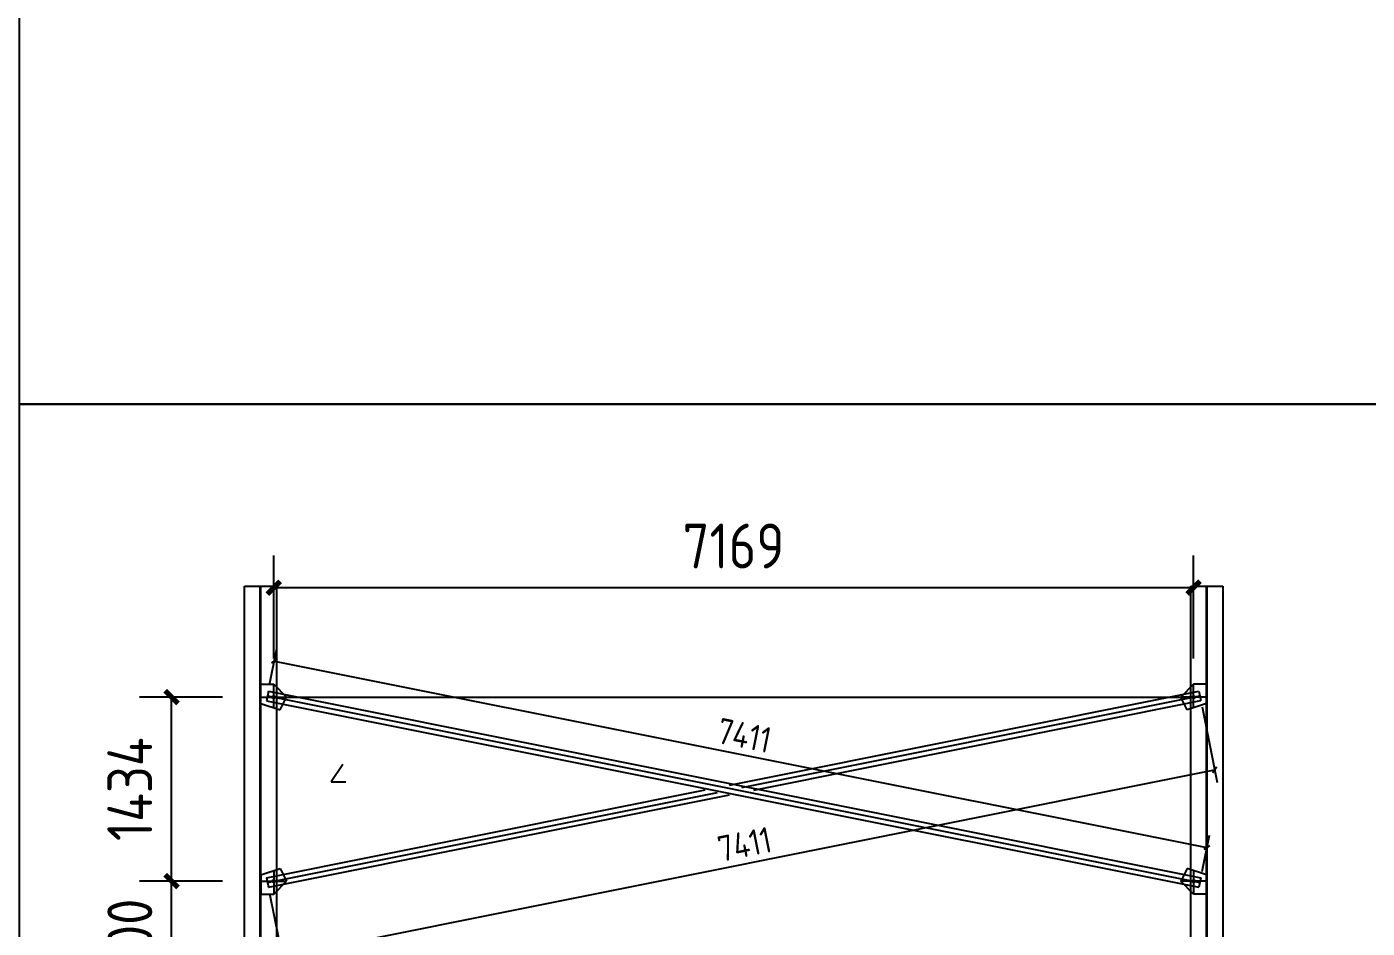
# Model space of a CAD drawing. Extents: x 411778 to 673094, y -11605 to 324395.
# Drawn here: x 494949 to 505396, y 68313 to 75336 of the extents above; entities that cross this region are included whole.
import ezdxf

# ---------------------------------------------------------------- set-up
doc = ezdxf.new("R2010")
doc.units = 0
doc.header["$LTSCALE"] = 1000
doc.header["$MEASUREMENT"] = 0
doc.layers.add('DOTE', color=1, linetype='Continuous')
doc.styles.get("Standard").update_dxf_attribs({"font": 'gbenor.shx', "bigfont": 'gbcbig.shx'})
doc.dimstyles.get("Standard").update_dxf_attribs({"dimscale": 100, "dimtxt": 3.5, "dimasz": 1, "dimexe": 2.5, "dimexo": 3, "dimgap": 1.5, "dimtad": 1, "dimdec": 0, "dimzin": 0, "dimdsep": 46, "dimtxsty": 'Standard', "dimblk": 'ARCHTICK', "dimcen": 0.09, "dimadec": 0, "dimazin": 0, "dimtfac": 1, "dimtdec": 0, "dimtix": 1, "dimtmove": 2, "dimatfit": 3, "dimfxl": 1, "dimtolj": 1, "dimtzin": 0, "dimarcsym": 0})

# ---------------------------------------------------------------- blocks, each defined once
blk = doc.blocks.new('_ArchTick')
at = {"color": 0, "linetype": 'ByBlock', "const_width": 0.4}
blk.add_lwpolyline([(-0.5, -0.5), (0.5, 0.5)], dxfattribs=at)
blk = doc.blocks.new('*D3559')
at = {"color": 3, "lineweight": -2}
for p, q in [((504109, 70037), (504227, 69449)), ((496940, 68093), (504207, 69547)), ((496842, 68583), (496960, 67995))]:
    blk.add_line(p, q, dxfattribs=at)
at = {"layer": 'Defpoints', "color": 0}
for p in [(504099, 70086), (504207, 69547), (496832, 68632)]:
    blk.add_point(p, dxfattribs=at)
at = {"color": 3, "lineweight": -2, "xscale": 40, "yscale": 40, "zscale": 40}
for p, rotation in [((504207, 69547), 11.31299442100062), ((496940, 68093), 191.3129944210006)]:
    blk.add_blockref('_ArchTick', p, dxfattribs=dict(at, rotation=rotation))
at = {"color": 0, "insert": (500544, 68967), "char_height": 200, "attachment_point": 5, "rotation": 11.313}
blk.add_mtext('\\A1;7411', dxfattribs=at)
blk = doc.blocks.new('*D3561')
at = {"color": 0, "lineweight": -2}
for p, q in [((496474, 68679), (495827.5, 68679)), ((496077.5, 67779), (496077.5, 68679)), ((496474, 67779), (495827.5, 67779))]:
    blk.add_line(p, q, dxfattribs=at)
at = {"layer": 'Defpoints', "color": 0}
for p in [(496077.5, 68679), (496774, 68679), (496774, 67779)]:
    blk.add_point(p, dxfattribs=at)
at = {"color": 0, "lineweight": -2, "xscale": 100, "yscale": 100, "zscale": 100}
for p, rotation in [((496077.5, 68679), 90), ((496077.5, 67779), 270)]:
    blk.add_blockref('_ArchTick', p, dxfattribs=dict(at, rotation=rotation))
at = {"color": 0, "insert": (495752.5, 68229), "char_height": 350, "attachment_point": 5, "rotation": 90}
blk.add_mtext('\\A1;900', dxfattribs=at)
blk = doc.blocks.new('*D3562')
at = {"color": 0, "lineweight": -2}
for p, q in [((496474, 70113), (495828, 70113)), ((496078, 68679), (496078, 70113)), ((496474, 68679), (495828, 68679))]:
    blk.add_line(p, q, dxfattribs=at)
at = {"layer": 'Defpoints', "color": 0}
for p in [(496078, 70113), (496774, 70113), (496774, 68679)]:
    blk.add_point(p, dxfattribs=at)
at = {"color": 0, "lineweight": -2, "xscale": 100, "yscale": 100, "zscale": 100}
for p, rotation in [((496078, 70113), 90), ((496078, 68679), 270)]:
    blk.add_blockref('_ArchTick', p, dxfattribs=dict(at, rotation=rotation))
at = {"color": 0, "insert": (495752, 69396), "char_height": 350, "attachment_point": 5, "rotation": 90}
blk.add_mtext('\\A1;1434', dxfattribs=at)
blk = doc.blocks.new('*D3566')
at = {"color": 3, "lineweight": -2}
for p, q in [((496842, 70209), (496899, 70493)), ((496879, 70394), (504146, 68941)), ((504109, 68755), (504166, 69039))]:
    blk.add_line(p, q, dxfattribs=at)
at = {"layer": 'Defpoints', "color": 0}
for p in [(496832, 70160), (504146, 68941), (504099, 68706)]:
    blk.add_point(p, dxfattribs=at)
at = {"color": 3, "lineweight": -2, "xscale": 40, "yscale": 40, "zscale": 40}
for p, rotation in [((496879, 70394), 168.6870055789994), ((504146, 68941), 348.6870055789995)]:
    blk.add_blockref('_ArchTick', p, dxfattribs=dict(at, rotation=rotation))
at = {"color": 0, "insert": (500542, 69815), "char_height": 200, "attachment_point": 5, "rotation": 348.687}
blk.add_mtext('\\A1;7411', dxfattribs=at)
blk = doc.blocks.new('*D3595')
at = {"color": 0, "lineweight": -2}
for p, q in [((496874, 70413), (496874, 71216)), ((504043, 70413), (504043, 71216)), ((504043, 70966), (496874, 70966))]:
    blk.add_line(p, q, dxfattribs=at)
at = {"layer": 'Defpoints', "color": 0}
for p in [(496874, 70966), (496874, 70113), (504043, 70113)]:
    blk.add_point(p, dxfattribs=at)
at = {"color": 0, "lineweight": -2, "xscale": 100, "yscale": 100, "zscale": 100, "rotation": 180}
blk.add_blockref('_ArchTick', (496874, 70966), dxfattribs=at)
at = {"color": 0, "lineweight": -2, "xscale": 100, "yscale": 100, "zscale": 100}
blk.add_blockref('_ArchTick', (504043, 70966), dxfattribs=at)
at = {"color": 0, "insert": (500458, 71291), "char_height": 350, "attachment_point": 5}
blk.add_mtext('\\A1;7169', dxfattribs=at)

msp = doc.modelspace()

# ---------------------------------------------------------------- linework, layer by layer
for p, q in [((496646, 61979), (496646, 70979)), ((496646, 70979), (496896, 70979)), ((496768, 62001), (496768, 70979)), ((496774, 62001), (496774, 70979)), ((496896, 70979), (496896, 62001)), ((504021, 61979), (504021, 70979)), ((504021, 70979), (504271, 70979)), ((504143, 62001), (504143, 70979)), ((504149, 62001), (504149, 70979)), ((504271, 70979), (504271, 61979)), ((496774, 70213.2), (496874, 70213.2)), ((496774, 70063.2), (496774, 70213.2)), ((496874, 70029.9), (496874, 70213.2)), ((496874, 70213.2), (496974, 70113.2)), ((504043, 70213.2), (503943, 70113.2)), ((504143, 70213.2), (504043, 70213.2)), ((504043, 70029.9), (504043, 70213.2)), ((504143, 70063.2), (504143, 70213.2)), ((496774, 70113.2), (496974, 70113.2)), ((496832.4, 70160.3), (496817.5, 70085.7)), ((496825, 70123), (504092, 68669.2)), ((496832.4, 70160.3), (504099.5, 68706.5)), ((496874, 70113.2), (504043, 70113.2)), ((496924, 70013.2), (496974, 70113.2)), ((500427, 69428), (504084.7, 70159.8)), ((500521.8, 69408.8), (504092, 70123)), ((504143, 70113.2), (503943, 70113.2)), ((503993, 70013.2), (503943, 70113.2)), ((504084.7, 70159.8), (504099.4, 70086.2)), ((496774, 70063.2), (496924, 70013.2)), ((496817.5, 70085.7), (504084.6, 68631.9)), ((500616.5, 69389.5), (504099.4, 70086.2)), ((504143, 70063.2), (503993, 70013.2)), ((497413.5, 69589.5), (497322.5, 69453)), ((496817.6, 68706), (500237.4, 69390.1)), ((496825, 68669.2), (500332.2, 69370.8)), ((497322.5, 69453), (497434.5, 69453)), ((496832.3, 68632.4), (500426.9, 69351.5)), ((496774, 68729), (496924, 68779)), ((496874, 68762.3), (496874, 68579)), ((496924, 68779), (496974, 68679)), ((503993, 68779), (503943, 68679)), ((504143, 68729), (503993, 68779)), ((504043, 68762.3), (504043, 68579)), ((496774, 68729), (496774, 68579)), ((496774, 68679), (496974, 68679)), ((496817.6, 68706), (496832.3, 68632.4)), ((496874, 68579), (496974, 68679)), ((504143, 68679), (503943, 68679)), ((504043, 68579), (503943, 68679)), ((504099.5, 68706.5), (504084.6, 68631.9)), ((504143, 68729), (504143, 68579)), ((496774, 68579), (496874, 68579)), ((504143, 68579), (504043, 68579))]:
    msp.add_line(p, q)
at = {"color": 1}
for p, q in [((496771, 61979), (496771, 70979)), ((504146, 61979), (504146, 70979))]:
    msp.add_line(p, q, dxfattribs=at)
for points in [[(494893.5, 93395), (524593.5, 93395), (524593.5, 72395), (494893.5, 72395)], [(494893.5, 72395), (515735, 72395), (515735, 57545), (494893.5, 57545)]]:
    msp.add_lwpolyline(points, close=True)
for centre in [(496874, 70113.2), (504043, 70113.2), (496874, 68679), (504043, 68679)]:
    msp.add_circle(centre, 10)
at = {"layer": 'DOTE'}
for p, q in [((496646, 61979), (496646, 70979)), ((504021, 61979), (504021, 70979)), ((504146, 61979), (504146, 70979))]:
    msp.add_line(p, q, dxfattribs=at)

# ---------------------------------------------------------------- dimensions: what is measured, and where the dimension line sits
dim = msp.add_aligned_dim(p1=(504043, 70113.2), p2=(496874, 70113.2), distance=-852.8, dimstyle='Standard')
dim.commit()
dim.dimension.update_dxf_attribs({"geometry": '*D3595', "text_midpoint": (500458.5, 71291)})
for p1, p2, distance, picture, middle in [((496832.4, 70160.3), (504099.5, 68706.5), 238.9, '*D3566', (500542.2, 69814.7)), ((496832.3, 68632.4), (504099.4, 70086.2), -550.3, '*D3559', (500544.4, 68966.8))]:
    dim = msp.add_aligned_dim(p1=p1, p2=p2, distance=distance, dimstyle='Standard', override={"dimtxt": 2, "dimasz": 0.4, "dimexe": 1, "dimexo": 0.5, "dimgap": 0.5, "dimclrd": 3, "dimclre": 3})
    dim.commit()
    dim.dimension.update_dxf_attribs({"geometry": picture, "text_midpoint": middle})
for base, p1, p2, picture, middle in [((496077.5, 70113.2), (496774, 68679), (496774, 70113.2), '*D3562', (495752.5, 69396.1)), ((496077.5, 68679), (496774, 67779), (496774, 68679), '*D3561', (495752.5, 68229))]:
    dim = msp.add_linear_dim(base=base, p1=p1, p2=p2, angle=90, dimstyle='Standard')
    dim.commit()
    dim.dimension.update_dxf_attribs({"geometry": picture, "text_midpoint": middle})

doc.saveas('drawing.dxf')
